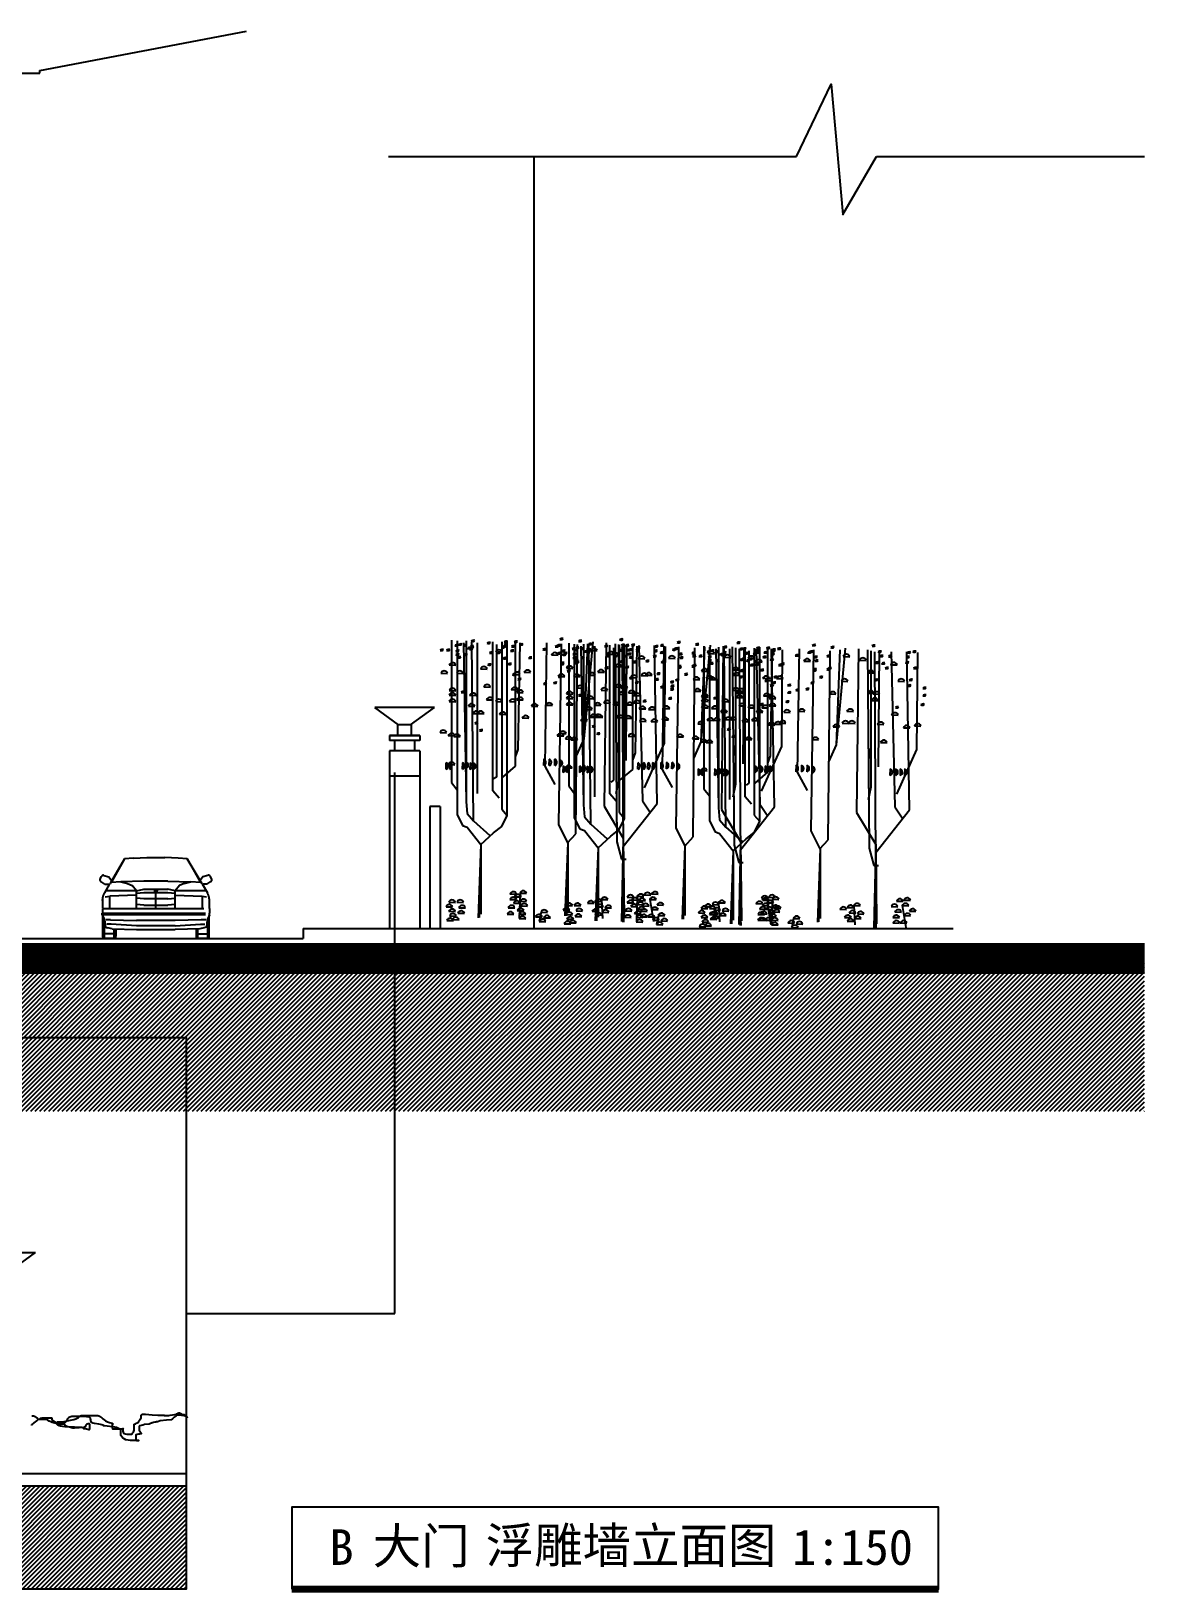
# Model space of a CAD drawing. Extents: x 61379 to 181989, y -86181 to 18192.
# Drawn here: x 159771 to 181989, y -86181 to -55428 of the extents above; entities that cross this region are included whole.
import ezdxf

# ---------------------------------------------------------------- set-up
doc = ezdxf.new("R2010")
doc.units = 0
doc.header["$LTSCALE"] = 1000
doc.header["$MEASUREMENT"] = 0
doc.linetypes.add('DOTE', pattern=[2.42, 2, -0.2, 0.02, -0.2])
doc.layers.get('0').update_dxf_attribs({"linetype": 'CONTINUOUS'})
for name, color, linetype in [('3', 84, 'CONTINUOUS'), ('6', 12, 'CONTINUOUS'), ('DIM', 3, 'CONTINUOUS'), ('DOTE', 1, 'DOTE'), ('LAYER2', 8, 'CONTINUOUS'), ('LAYER7', 84, 'CONTINUOUS'), ('PUB_DIM', 84, 'CONTINUOUS'), ('PUB_TEXT', 7, 'CONTINUOUS'), ('PUB_TITLE', 4, 'CONTINUOUS'), ('WALL', 255, 'CONTINUOUS')]:
    doc.layers.add(name, color=color, linetype=linetype)
doc.styles.add('HT', font='SIMHEI.TTF')

# ---------------------------------------------------------------- blocks, each defined once
blk = doc.blocks.new('A$C15B752B3')
at = {"layer": 'LAYER2'}
for p, q in [((298174, 86783), (351217, 96881)), ((292764, 86107), (298174, 86107)), ((298174, 86107), (298174, 86783))]:
    blk.add_line(p, q, dxfattribs=at)
blk = doc.blocks.new('A$C5A6D286D')
at = {"layer": 'PUB_DIM', "linetype": 'BYBLOCK', "xscale": 0.16, "yscale": 0.16, "zscale": 0.16}
blk.add_blockref('A$C15B752B3', (0, 0), dxfattribs=at)
blk = doc.blocks.new('M_G88')
at = {"color": 3, "linetype": 'CONTINUOUS'}
for p, q in [((-2333, 5472), (-2333, 2666)), ((-2225, 5454), (-2225, 2037)), ((-2099, 5418), (-2045, 2289)), ((-2045, 5454), (-2045, 2289)), ((-1901, 1911), (-1937, 5436)), ((-1829, 5418), (-1829, 2451)), ((-1523, 2505), (-1523, 5436)), ((-1464, 5233), (-1335, 5230)), ((-1451, 5382), (-1451, 2774)), ((-1344, 5436), (-1344, 2145)), ((-1236, 2019), (-1236, 5454)), ((-1074, 2990), (-1074, 5418)), ((-1020, 3314), (-984, 5418)), ((-462, 5418), (-498, 2990)), ((-175, 5400), (-229, 1839)), ((113, 1659), (149, 5382)), ((275, 3530), (455, 5436)), ((275, 3530), (347, 5400)), ((407, 5269), (536, 5266)), ((707, 5418), (671, 2199)), ((886, 5400), (922, 1497)), ((958, 2702), (958, 5382)), ((1053, 1156), (1030, 5364)), ((1102, 3098), (1120, 5364)), ((1354, 5364), (1426, 2307)), ((1714, 2253), (1660, 5364)), ((1858, 3440), (1876, 5346)), ((-2381, 4982), (-2252, 4978)), ((-367, 5179), (-237, 5176)), ((730, 5197), (860, 5194)), ((892, 4950), (1021, 4947)), ((1342, 5107), (1471, 5104)), ((-2543, 4820), (-2414, 4816)), ((-2237, 4820), (-2108, 4816)), ((-1762, 4905), (-1633, 4902)), ((-1115, 4797), (-985, 4794)), ((-906, 4838), (-777, 4834)), ((371, 4784), (500, 4780)), ((1486, 4784), (1615, 4780)), ((-2381, 4478), (-2252, 4474)), ((-2381, 4388), (-2252, 4385)), ((-1978, 4384), (-1849, 4380)), ((-1978, 4384), (-1849, 4380)), ((-1978, 4384), (-1849, 4380)), ((-1698, 4550), (-1568, 4546)), ((-1158, 4496), (-1029, 4492)), ((-1050, 4442), (-921, 4439)), ((137, 4532), (266, 4528)), ((892, 4550), (1022, 4546)), ((964, 4406), (1093, 4403)), ((1000, 4532), (1129, 4528)), ((-2381, 4262), (-2252, 4259)), ((-2003, 4172), (-1874, 4169)), ((-2003, 4172), (-1874, 4169)), ((-1913, 4028), (-1784, 4025)), ((-1824, 4028), (-1694, 4025)), ((-1644, 4298), (-1514, 4295)), ((-1464, 4262), (-1335, 4259)), ((-1392, 4010), (-1263, 4007)), ((-1194, 4262), (-1065, 4259)), ((-1050, 4298), (-921, 4295)), ((-762, 4172), (-633, 4169)), ((-475, 4190), (-345, 4187)), ((479, 4190), (608, 4187)), ((1360, 4118), (1489, 4115)), ((-942, 3938), (-813, 3935)), ((209, 3885), (338, 3882)), ((389, 3956), (518, 3953)), ((515, 3956), (644, 3953)), ((1080, 3934), (1209, 3931)), ((1594, 3867), (1723, 3863)), ((1810, 3902), (1939, 3899)), ((-2561, 3651), (-2432, 3647)), ((-2399, 3590), (-2270, 3587)), ((-2291, 3573), (-2162, 3570)), ((-205, 3633), (-76, 3629)), ((131, 3206), (275, 3530)), ((275, 3530), (275, 3530)), ((940, 3260), (940, 3458)), ((1144, 3579), (1273, 3575)), ((1462, 2559), (1858, 3440)), ((-1074, 3170), (-1020, 3314)), ((-520, 3128), (-524, 2999)), ((-412, 3128), (-416, 2999)), ((-304, 3128), (-308, 2999)), ((-197, 3110), (-200, 2981)), ((-2445, 3056), (-2448, 2927)), ((-2399, 3022), (-2270, 3018)), ((-2373, 3056), (-2376, 2927)), ((-2121, 3056), (-2125, 2927)), ((-2049, 3074), (-2053, 2945)), ((-1970, 3052), (-1973, 2923)), ((-1905, 3051), (-1909, 2921)), ((-1905, 3051), (-1909, 2921)), ((-1451, 2774), (-1505, 2738)), ((-1326, 2774), (-1074, 2990)), ((-498, 2990), (-300, 2630)), ((1332, 3056), (1329, 2927)), ((1440, 3056), (1437, 2927)), ((1530, 3056), (1527, 2927)), ((1620, 3056), (1616, 2927)), ((-2333, 2666), (-2225, 2523)), ((-1398, 2361), (-1523, 2505)), ((904, 2451), (958, 2702)), ((-2045, 2289), (-2027, 2055)), ((671, 2199), (1048, 1569)), ((1048, 1407), (1714, 2253)), ((1426, 2307), (1570, 2091)), ((-2225, 2037), (-2117, 1821)), ((-2027, 2055), (-1901, 1911)), ((-1901, 1911), (-1577, 1623)), ((-1344, 2145), (-1236, 2019)), ((-1344, 1803), (-1236, 2019)), ((-2117, 1821), (-2027, 1785)), ((-2027, 1785), (-1757, 1443)), ((-1757, 1443), (-1505, 1677)), ((-1505, 1677), (-1344, 1803)), ((-229, 1839), (-49, 1479)), ((-49, 1479), (113, 1659)), ((1048, 1569), (1012, -67)), ((1048, 1569), (1066, 5)), ((-1757, 1443), (-1811, 5)), ((-1757, 1443), (-1757, 77)), ((-47, 1479), (-101, 40)), ((-47, 1479), (-47, 112)), ((922, 1497), (1012, 1156)), ((1012, 1156), (1102, 1156)), ((-2389, 310), (-2259, 306)), ((-2227, 310), (-2097, 306)), ((-1184, 472), (-1054, 468)), ((-1184, 364), (-1054, 360)), ((-1094, 418), (-964, 414)), ((-984, 490), (-1002, -14)), ((-986, 490), (-856, 486)), ((-986, 328), (-856, 324)), ((489, 328), (618, 324)), ((615, 364), (744, 360)), ((617, 364), (635, -14)), ((1352, 346), (1482, 342)), ((1460, 454), (1590, 450)), ((1568, 364), (1697, 360)), ((1570, 364), (1642, -68)), ((1604, 472), (1733, 468)), ((-2443, 220), (-2313, 216)), ((-2389, 130), (-2259, 127)), ((-2371, 40), (-2241, 37)), ((-2209, 94), (-2079, 91)), ((-2191, 202), (-2061, 198)), ((-1238, 76), (-1108, 73)), ((-1220, 202), (-1090, 198)), ((-1112, 292), (-982, 288)), ((-1040, 148), (-910, 145)), ((-1004, 76), (-874, 73)), ((-968, 238), (-838, 234)), ((-680, 22), (-551, 19)), ((-570, 112), (-606, -68)), ((-572, 112), (-443, 109)), ((-518, 4), (-389, 1)), ((345, 292), (474, 288)), ((435, 130), (564, 127)), ((489, 58), (618, 55)), ((525, 220), (654, 216)), ((633, 112), (762, 109)), ((687, 202), (816, 198)), ((1388, 130), (1518, 127)), ((1388, 22), (1518, 19)), ((1424, 238), (1554, 234)), ((1532, 22), (1661, 19)), ((1604, 166), (1733, 163)), ((1712, 256), (1841, 252)), ((-2425, -50), (-2295, -53)), ((-2317, -32), (-2187, -35)), ((-1004, -14), (-874, -17)), ((-608, -68), (-479, -71))]:
    blk.add_line(p, q, dxfattribs=at)
for points in [[(-1757, 1443, 0, 52.5, 0), (-1793, 4, 0, 52.5, 0)], [(-47, 1479, 0, 52.5, 0), (-83, 39, 0, 52.5, 0)], [(1039, 1156, 0, 52.5, 0), (1049, -86, 52.5, 52.5, 0)]]:
    blk.add_lwpolyline(points, format="xyseb", dxfattribs=at)
for centre, radius, start, end in [((-2511, 5214), 74.5, 75.967, 129.0833), ((-2529, 5414), 147, 258.6754, 274.9566), ((-2515, 5287), 19.6, 265.6227, 350.2), ((-2516, 5267), 0.581, 265.0434, 94.9566), ((-2385, 5214), 74.5, 75.967, 129.0833), ((-2403, 5414), 147, 258.6754, 274.9566), ((-2389, 5287), 19.6, 265.6227, 350.2), ((-2390, 5267), 0.581, 265.0434, 94.9566), ((-2223, 5303), 74.5, 75.967, 129.0833), ((-2241, 5504), 147, 258.6754, 274.9566), ((-2205, 5196), 74.5, 75.967, 129.0833), ((-2223, 5396), 147, 258.6754, 274.9566), ((-2227, 5377), 19.6, 265.6227, 350.2), ((-2228, 5357), 0.581, 265.0434, 94.9566), ((-2209, 5269), 19.6, 265.6227, 350.2), ((-2210, 5249), 0.581, 265.0434, 94.9566), ((-2151, 5321), 74.5, 75.967, 129.0833), ((-2169, 5522), 147, 258.6754, 274.9566), ((-2155, 5395), 19.6, 265.6227, 350.2), ((-2156, 5375), 0.581, 265.0434, 94.9566), ((-2061, 5303), 74.5, 75.967, 129.0833), ((-2079, 5504), 147, 258.6754, 274.9566), ((-2065, 5377), 19.6, 265.6227, 350.2), ((-2067, 5357), 0.581, 265.0434, 94.9566), ((-1971, 5250), 74.5, 75.967, 129.0833), ((-1989, 5450), 147, 258.6754, 274.9566), ((-1935, 5232), 74.5, 75.967, 129.0833), ((-1953, 5432), 147, 258.6754, 274.9566), ((-1975, 5323), 19.6, 265.6227, 350.2), ((-1977, 5303), 0.581, 265.0434, 94.9566), ((-1917, 5285), 74.5, 75.967, 129.0833), ((-1935, 5486), 147, 258.6754, 274.9566), ((-1917, 5268), 74.5, 75.967, 129.0833), ((-1935, 5468), 147, 258.6754, 274.9566), ((-1899, 5393), 74.5, 75.967, 129.0833), ((-1917, 5594), 147, 258.6754, 274.9566), ((-1939, 5305), 19.6, 265.6227, 350.2), ((-1941, 5285), 0.581, 265.0434, 94.9566), ((-1921, 5359), 19.6, 265.6227, 350.2), ((-1923, 5339), 0.581, 265.0434, 94.9566), ((-1921, 5341), 19.6, 265.6227, 350.2), ((-1923, 5321), 0.581, 265.0434, 94.9566), ((-1903, 5467), 19.6, 265.6227, 350.2), ((-1905, 5447), 0.581, 265.0434, 94.9566), ((-1586, 5353), 74.5, 75.967, 129.0833), ((-1604, 5554), 147, 258.6754, 274.9566), ((-1590, 5427), 19.6, 265.6227, 350.2), ((-1591, 5407), 0.581, 265.0434, 94.9566), ((-1539, 5160), 74.5, 75.967, 129.0833), ((-1544, 5233), 19.6, 265.6227, 350.2), ((-1399, 5212), 66.5, 19.8274, 162.9265), ((-1395, 5160), 74.5, 75.967, 129.0833), ((-1400, 5233), 19.6, 265.6227, 350.2), ((-1324, 5468), 147, 258.6754, 274.9566), ((-1305, 5268), 74.5, 75.967, 129.0833), ((-1270, 5285), 74.5, 75.967, 129.0833), ((-1288, 5486), 147, 258.6754, 274.9566), ((-1310, 5341), 19.6, 265.6227, 350.2), ((-1311, 5321), 0.581, 265.0434, 94.9566), ((-1252, 5375), 74.5, 75.967, 129.0833), ((-1270, 5576), 147, 258.6754, 274.9566), ((-1252, 5321), 74.5, 75.967, 129.0833), ((-1270, 5522), 147, 258.6754, 274.9566), ((-1274, 5359), 19.6, 265.6227, 350.2), ((-1275, 5339), 0.581, 265.0434, 94.9566), ((-1256, 5449), 19.6, 265.6227, 350.2), ((-1257, 5429), 0.581, 265.0434, 94.9566), ((-1256, 5395), 19.6, 265.6227, 350.2), ((-1257, 5375), 0.581, 265.0434, 94.9566), ((-1126, 5198), 74.5, 75.967, 129.0833), ((-1144, 5399), 147, 258.6754, 274.9566), ((-1108, 5285), 74.5, 75.967, 129.0833), ((-1126, 5486), 147, 258.6754, 274.9566), ((-1130, 5272), 19.6, 265.6227, 350.2), ((-1131, 5252), 0.581, 265.0434, 94.9566), ((-1112, 5359), 19.6, 265.6227, 350.2), ((-1113, 5339), 0.581, 265.0434, 94.9566), ((-1054, 5375), 74.5, 75.967, 129.0833), ((-1072, 5576), 147, 258.6754, 274.9566), ((-1058, 5449), 19.6, 265.6227, 350.2), ((-1059, 5429), 0.581, 265.0434, 94.9566), ((-946, 5321), 74.5, 75.967, 129.0833), ((-964, 5522), 147, 258.6754, 274.9566), ((-950, 5395), 19.6, 265.6227, 350.2), ((-951, 5375), 0.581, 265.0434, 94.9566), ((-489, 5227), 74.5, 75.967, 129.0833), ((-489, 5227), 74.5, 75.967, 129.0833), ((-507, 5428), 147, 258.6754, 274.9566), ((-507, 5428), 147, 258.6754, 274.9566), ((-493, 5301), 19.6, 265.6227, 350.2), ((-493, 5301), 19.6, 265.6227, 350.2), ((-494, 5281), 0.581, 265.0434, 94.9566), ((-494, 5281), 0.581, 265.0434, 94.9566), ((-263, 5486), 147, 258.6754, 274.9566), ((-244, 5285), 74.5, 75.967, 129.0833), ((-227, 5504), 147, 258.6754, 274.9566), ((-208, 5303), 74.5, 75.967, 129.0833), ((-249, 5359), 19.6, 265.6227, 350.2), ((-250, 5339), 0.581, 265.0434, 94.9566), ((-213, 5377), 19.6, 265.6227, 350.2), ((-214, 5357), 0.581, 265.0434, 94.9566), ((-173, 5630), 147, 258.6754, 274.9566), ((-154, 5429), 74.5, 75.967, 129.0833), ((-137, 5396), 147, 258.6754, 274.9566), ((-118, 5196), 74.5, 75.967, 129.0833), ((-159, 5503), 19.6, 265.6227, 350.2), ((-160, 5483), 0.581, 265.0434, 94.9566), ((-123, 5269), 19.6, 265.6227, 350.2), ((-124, 5249), 0.581, 265.0434, 94.9566), ((133, 5216), 74.5, 75.967, 129.0833), ((115, 5416), 147, 258.6754, 274.9566), ((129, 5289), 19.6, 265.6227, 350.2), ((127, 5269), 0.581, 265.0434, 94.9566), ((211, 5389), 74.5, 75.967, 129.0833), ((193, 5589), 147, 258.6754, 274.9566), ((207, 5462), 19.6, 265.6227, 350.2), ((205, 5442), 0.581, 265.0434, 94.9566), ((472, 5248), 66.5, 19.8274, 162.9265), ((795, 5176), 66.5, 19.8274, 162.9265), ((1022, 5419), 74.5, 75.967, 129.0833), ((1004, 5620), 147, 258.6754, 274.9566), ((1018, 5493), 19.6, 265.6227, 350.2), ((1017, 5473), 0.581, 265.0434, 94.9566), ((1122, 5504), 147, 258.6754, 274.9566), ((1141, 5303), 74.5, 75.967, 129.0833), ((1158, 5414), 147, 258.6754, 274.9566), ((1176, 5214), 74.5, 75.967, 129.0833), ((1136, 5377), 19.6, 265.6227, 350.2), ((1135, 5357), 0.581, 265.0434, 94.9566), ((1172, 5287), 19.6, 265.6227, 350.2), ((1171, 5267), 0.581, 265.0434, 94.9566), ((1346, 5209), 74.5, 75.967, 129.0833), ((1327, 5410), 147, 258.6754, 274.9566), ((1348, 5215), 74.5, 75.967, 129.0833), ((1348, 5209), 74.5, 75.967, 129.0833), ((1329, 5415), 147, 258.6754, 274.9566), ((1329, 5410), 147, 258.6754, 274.9566), ((1342, 5283), 19.6, 265.6227, 350.2), ((1340, 5263), 0.581, 265.0434, 94.9566), ((1344, 5288), 19.6, 265.6227, 350.2), ((1344, 5283), 19.6, 265.6227, 350.2), ((1342, 5268), 0.581, 265.0434, 94.9566), ((1342, 5263), 0.581, 265.0434, 94.9566), ((1698, 5196), 74.5, 75.967, 129.0833), ((1680, 5396), 147, 258.6754, 274.9566), ((1716, 5285), 74.5, 75.967, 129.0833), ((1698, 5486), 147, 258.6754, 274.9566), ((1694, 5269), 19.6, 265.6227, 350.2), ((1692, 5249), 0.581, 265.0434, 94.9566), ((1712, 5359), 19.6, 265.6227, 350.2), ((1710, 5339), 0.581, 265.0434, 94.9566), ((1824, 5303), 74.5, 75.967, 129.0833), ((1806, 5504), 147, 258.6754, 274.9566), ((1820, 5377), 19.6, 265.6227, 350.2), ((1818, 5357), 0.581, 265.0434, 94.9566), ((-2316, 4960), 66.5, 19.8274, 162.9265), ((-2205, 5124), 74.5, 75.967, 129.0833), ((-2223, 5324), 147, 258.6754, 274.9566), ((-2169, 5070), 74.5, 75.967, 129.0833), ((-2187, 5270), 147, 258.6754, 274.9566), ((-2209, 5197), 19.6, 265.6227, 350.2), ((-2210, 5177), 0.581, 265.0434, 94.9566), ((-2173, 5143), 19.6, 265.6227, 350.2), ((-2174, 5123), 0.581, 265.0434, 94.9566), ((-2043, 5124), 74.5, 75.967, 129.0833), ((-2061, 5324), 147, 258.6754, 274.9566), ((-2047, 5197), 19.6, 265.6227, 350.2), ((-2049, 5177), 0.581, 265.0434, 94.9566), ((-1697, 4884), 66.5, 19.8274, 162.9265), ((-1594, 5126), 147, 258.6754, 274.9566), ((-1575, 4926), 74.5, 75.967, 129.0833), ((-1558, 5360), 147, 258.6754, 274.9566), ((-1579, 4999), 19.6, 265.6227, 350.2), ((-1581, 4979), 0.581, 265.0434, 94.9566), ((-1545, 5213), 0.581, 265.0434, 94.9566), ((-1414, 5360), 147, 258.6754, 274.9566), ((-1401, 5213), 0.581, 265.0434, 94.9566), ((-1270, 5052), 74.5, 75.967, 129.0833), ((-1288, 5252), 147, 258.6754, 274.9566), ((-1274, 5125), 19.6, 265.6227, 350.2), ((-1275, 5105), 0.581, 265.0434, 94.9566), ((-1172, 4939), 74.5, 75.967, 129.0833), ((-1191, 5140), 147, 258.6754, 274.9566), ((-1176, 5013), 19.6, 265.6227, 350.2), ((-1178, 4993), 0.581, 265.0434, 94.9566), ((-769, 5061), 74.5, 75.967, 129.0833), ((-787, 5262), 147, 258.6754, 274.9566), ((-773, 5135), 19.6, 265.6227, 350.2), ((-775, 5114), 0.581, 265.0434, 94.9566), ((-302, 5158), 66.5, 19.8274, 162.9265), ((-137, 4955), 74.5, 75.967, 129.0833), ((-137, 4936), 74.5, 75.967, 129.0833), ((-155, 5156), 147, 258.6754, 274.9566), ((-155, 5137), 147, 258.6754, 274.9566), ((-119, 5324), 147, 258.6754, 274.9566), ((-100, 5124), 74.5, 75.967, 129.0833), ((-141, 5029), 19.6, 265.6227, 350.2), ((-142, 5009), 0.581, 265.0434, 94.9566), ((-141, 5010), 19.6, 265.6227, 350.2), ((-142, 4990), 0.581, 265.0434, 94.9566), ((-105, 5197), 19.6, 265.6227, 350.2), ((-106, 5177), 0.581, 265.0434, 94.9566), ((133, 4955), 74.5, 75.967, 129.0833), ((115, 5156), 147, 258.6754, 274.9566), ((140, 5176), 147, 258.6754, 274.9566), ((159, 4975), 74.5, 75.967, 129.0833), ((129, 5029), 19.6, 265.6227, 350.2), ((127, 5009), 0.581, 265.0434, 94.9566), ((155, 5049), 19.6, 265.6227, 350.2), ((153, 5029), 0.581, 265.0434, 94.9566), ((957, 4929), 66.5, 19.8274, 162.9265), ((1068, 5288), 147, 258.6754, 274.9566), ((1087, 5088), 74.5, 75.967, 129.0833), ((1082, 5161), 19.6, 265.6227, 350.2), ((1081, 5141), 0.581, 265.0434, 94.9566), ((1212, 5070), 74.5, 75.967, 129.0833), ((1194, 5270), 147, 258.6754, 274.9566), ((1208, 5143), 19.6, 265.6227, 350.2), ((1207, 5123), 0.581, 265.0434, 94.9566), ((1284, 4980), 74.5, 75.967, 129.0833), ((1266, 5180), 147, 258.6754, 274.9566), ((1280, 5053), 19.6, 265.6227, 350.2), ((1279, 5033), 0.581, 265.0434, 94.9566), ((1407, 5086), 66.5, 19.8274, 162.9265), ((1680, 5088), 74.5, 75.967, 129.0833), ((1662, 5288), 147, 258.6754, 274.9566), ((1676, 5161), 19.6, 265.6227, 350.2), ((1674, 5141), 0.581, 265.0434, 94.9566), ((1842, 4980), 74.5, 75.967, 129.0833), ((1824, 5180), 147, 258.6754, 274.9566), ((1838, 5053), 19.6, 265.6227, 350.2), ((1836, 5033), 0.581, 265.0434, 94.9566), ((-2478, 4798), 66.5, 19.8274, 162.9265), ((-2172, 4798), 66.5, 19.8274, 162.9265), ((-1090, 4728), 74.5, 75.967, 129.0833), ((-1108, 4929), 147, 258.6754, 274.9566), ((-1050, 4776), 66.5, 19.8274, 162.9265), ((-1094, 4801), 19.6, 265.6227, 350.2), ((-1095, 4781), 0.581, 265.0434, 94.9566), ((-982, 4638), 74.5, 75.967, 129.0833), ((-1000, 4839), 147, 258.6754, 274.9566), ((-986, 4712), 19.6, 265.6227, 350.2), ((-987, 4691), 0.581, 265.0434, 94.9566), ((-841, 4816), 66.5, 19.8274, 162.9265), ((-478, 4548), 74.5, 75.967, 129.0833), ((-482, 4622), 19.6, 265.6227, 350.2), ((-299, 4767), 147, 258.6754, 274.9566), ((-280, 4566), 74.5, 75.967, 129.0833), ((-285, 4640), 19.6, 265.6227, 350.2), ((-286, 4619), 0.581, 265.0434, 94.9566), ((-183, 4688), 74.5, 75.967, 129.0833), ((-201, 4888), 147, 258.6754, 274.9566), ((-187, 4761), 19.6, 265.6227, 350.2), ((-189, 4741), 0.581, 265.0434, 94.9566), ((-11, 4800), 74.5, 75.967, 129.0833), ((-29, 5000), 147, 258.6754, 274.9566), ((-15, 4873), 19.6, 265.6227, 350.2), ((-16, 4853), 0.581, 265.0434, 94.9566), ((436, 4762), 66.5, 19.8274, 162.9265), ((1050, 4947), 147, 258.6754, 274.9566), ((1069, 4746), 74.5, 75.967, 129.0833), ((1064, 4819), 19.6, 265.6227, 350.2), ((1063, 4799), 0.581, 265.0434, 94.9566), ((1551, 4762), 66.5, 19.8274, 162.9265), ((1705, 4834), 147, 258.6754, 274.9566), ((1724, 4634), 74.5, 75.967, 129.0833), ((1752, 4746), 74.5, 75.967, 129.0833), ((1734, 4947), 147, 258.6754, 274.9566), ((1719, 4707), 19.6, 265.6227, 350.2), ((1718, 4687), 0.581, 265.0434, 94.9566), ((1748, 4819), 19.6, 265.6227, 350.2), ((1746, 4799), 0.581, 265.0434, 94.9566), ((2003, 4785), 147, 258.6754, 274.9566), ((2022, 4584), 74.5, 75.967, 129.0833), ((2018, 4658), 19.6, 265.6227, 350.2), ((2016, 4637), 0.581, 265.0434, 94.9566), ((-2316, 4457), 66.5, 19.8274, 162.9265), ((-2316, 4367), 66.5, 19.8274, 162.9265), ((-2316, 4241), 66.5, 19.8274, 162.9265), ((-2097, 4386), 74.5, 75.967, 129.0833), ((-2115, 4587), 147, 258.6754, 274.9566), ((-2101, 4460), 19.6, 265.6227, 350.2), ((-2103, 4440), 0.581, 265.0434, 94.9566), ((-1913, 4362), 66.5, 19.8274, 162.9265), ((-1913, 4362), 66.5, 19.8274, 162.9265), ((-1913, 4362), 66.5, 19.8274, 162.9265), ((-1633, 4528), 66.5, 19.8274, 162.9265), ((-1579, 4277), 66.5, 19.8274, 162.9265), ((-1399, 4241), 66.5, 19.8274, 162.9265), ((-1129, 4241), 66.5, 19.8274, 162.9265), ((-1093, 4474), 66.5, 19.8274, 162.9265), ((-985, 4421), 66.5, 19.8274, 162.9265), ((-985, 4277), 66.5, 19.8274, 162.9265), ((-497, 4749), 147, 258.6754, 274.9566), ((-484, 4602), 0.581, 265.0434, 94.9566), ((202, 4510), 66.5, 19.8274, 162.9265), ((957, 4528), 66.5, 19.8274, 162.9265), ((1029, 4385), 66.5, 19.8274, 162.9265), ((1065, 4510), 66.5, 19.8274, 162.9265), ((1986, 4260), 74.5, 75.967, 129.0833), ((1967, 4461), 147, 258.6754, 274.9566), ((2003, 4641), 147, 258.6754, 274.9566), ((2022, 4440), 74.5, 75.967, 129.0833), ((1982, 4334), 19.6, 265.6227, 350.2), ((1980, 4314), 0.581, 265.0434, 94.9566), ((2018, 4514), 19.6, 265.6227, 350.2), ((2016, 4494), 0.581, 265.0434, 94.9566), ((-1938, 4151), 66.5, 19.8274, 162.9265), ((-1938, 4151), 66.5, 19.8274, 162.9265), ((-1848, 4007), 66.5, 19.8274, 162.9265), ((-1759, 4007), 66.5, 19.8274, 162.9265), ((-1327, 3989), 66.5, 19.8274, 162.9265), ((-697, 4151), 66.5, 19.8274, 162.9265), ((-410, 4169), 66.5, 19.8274, 162.9265), ((454, 3935), 66.5, 19.8274, 162.9265), ((544, 4169), 66.5, 19.8274, 162.9265), ((580, 3935), 66.5, 19.8274, 162.9265), ((1425, 4097), 66.5, 19.8274, 162.9265), ((1482, 4207), 74.5, 75.967, 129.0833), ((1482, 4207), 74.5, 75.967, 129.0833), ((1482, 4207), 74.5, 75.967, 129.0833), ((1482, 4207), 74.5, 75.967, 129.0833), ((1464, 4408), 147, 258.6754, 274.9566), ((1464, 4408), 147, 258.6754, 274.9566), ((1464, 4408), 147, 258.6754, 274.9566), ((1464, 4408), 147, 258.6754, 274.9566), ((1478, 4281), 19.6, 265.6227, 350.2), ((1478, 4281), 19.6, 265.6227, 350.2), ((1478, 4281), 19.6, 265.6227, 350.2), ((1478, 4281), 19.6, 265.6227, 350.2), ((1476, 4260), 0.581, 265.0434, 94.9566), ((1476, 4260), 0.581, 265.0434, 94.9566), ((1476, 4260), 0.581, 265.0434, 94.9566), ((1476, 4260), 0.581, 265.0434, 94.9566), ((-2496, 3629), 66.5, 19.8274, 162.9265), ((-1827, 3775), 74.5, 75.967, 129.0833), ((-1846, 3975), 147, 258.6754, 274.9566), ((-1831, 3848), 19.6, 265.6227, 350.2), ((-1833, 3828), 0.581, 265.0434, 94.9566), ((-1737, 3631), 74.5, 75.967, 129.0833), ((-1741, 3704), 19.6, 265.6227, 350.2), ((-877, 3917), 66.5, 19.8274, 162.9265), ((274, 3864), 66.5, 19.8274, 162.9265), ((1145, 3913), 66.5, 19.8274, 162.9265), ((1659, 3845), 66.5, 19.8274, 162.9265), ((1875, 3881), 66.5, 19.8274, 162.9265), ((-2334, 3569), 66.5, 19.8274, 162.9265), ((-2226, 3552), 66.5, 19.8274, 162.9265), ((-1756, 3831), 147, 258.6754, 274.9566), ((-1743, 3684), 0.581, 265.0434, 94.9566), ((-140, 3611), 66.5, 19.8274, 162.9265), ((1209, 3557), 66.5, 19.8274, 162.9265), ((-542, 3063), 66.5, 289.8274, 72.9265), ((-434, 3063), 66.5, 289.8274, 72.9265), ((-326, 3063), 66.5, 289.8274, 72.9265), ((-218, 3045), 66.5, 289.8274, 72.9265), ((-2466, 2991), 66.5, 289.8274, 72.9265), ((-2334, 3000), 66.5, 19.8274, 162.9265), ((-2394, 2991), 66.5, 289.8274, 72.9265), ((-2143, 2991), 66.5, 289.8274, 72.9265), ((-2071, 3009), 66.5, 289.8274, 72.9265), ((-1991, 2987), 66.5, 289.8274, 72.9265), ((-1927, 2986), 66.5, 289.8274, 72.9265), ((-1927, 2986), 66.5, 289.8274, 72.9265), ((1311, 2991), 66.5, 289.8274, 72.9265), ((1419, 2991), 66.5, 289.8274, 72.9265), ((1509, 2991), 66.5, 289.8274, 72.9265), ((1598, 2991), 66.5, 289.8274, 72.9265), ((-2324, 288), 66.5, 19.8274, 162.9265), ((-2162, 288), 66.5, 19.8274, 162.9265), ((-1119, 450), 66.5, 19.8274, 162.9265), ((-1119, 342), 66.5, 19.8274, 162.9265), ((-1047, 270), 66.5, 19.8274, 162.9265), ((-1029, 396), 66.5, 19.8274, 162.9265), ((-921, 468), 66.5, 19.8274, 162.9265), ((-921, 306), 66.5, 19.8274, 162.9265), ((410, 270), 66.5, 19.8274, 162.9265), ((554, 306), 66.5, 19.8274, 162.9265), ((680, 342), 66.5, 19.8274, 162.9265), ((1417, 324), 66.5, 19.8274, 162.9265), ((1525, 432), 66.5, 19.8274, 162.9265), ((1633, 342), 66.5, 19.8274, 162.9265), ((1669, 450), 66.5, 19.8274, 162.9265), ((-2378, 198), 66.5, 19.8274, 162.9265), ((-2324, 109), 66.5, 19.8274, 162.9265), ((-2306, 19), 66.5, 19.8274, 162.9265), ((-2252, -53), 66.5, 19.8274, 162.9265), ((-2144, 73), 66.5, 19.8274, 162.9265), ((-2126, 181), 66.5, 19.8274, 162.9265), ((-1172, 55), 66.5, 19.8274, 162.9265), ((-1155, 181), 66.5, 19.8274, 162.9265), ((-975, 127), 66.5, 19.8274, 162.9265), ((-939, 55), 66.5, 19.8274, 162.9265), ((-939, -35), 66.5, 19.8274, 162.9265), ((-903, 216), 66.5, 19.8274, 162.9265), ((-615, 1), 66.5, 19.8274, 162.9265), ((-507, 91), 66.5, 19.8274, 162.9265), ((-453, -17), 66.5, 19.8274, 162.9265), ((500, 109), 66.5, 19.8274, 162.9265), ((554, 37), 66.5, 19.8274, 162.9265), ((590, 198), 66.5, 19.8274, 162.9265), ((698, 91), 66.5, 19.8274, 162.9265), ((752, 181), 66.5, 19.8274, 162.9265), ((1453, 109), 66.5, 19.8274, 162.9265), ((1453, 1), 66.5, 19.8274, 162.9265), ((1489, 216), 66.5, 19.8274, 162.9265), ((1597, 1), 66.5, 19.8274, 162.9265), ((1669, 145), 66.5, 19.8274, 162.9265), ((1777, 234), 66.5, 19.8274, 162.9265), ((-2360, -71), 66.5, 19.8274, 162.9265), ((-543, -89), 66.5, 19.8274, 162.9265)]:
    blk.add_arc(centre, radius, start, end, dxfattribs=at)
at = {"width": 0.8, "flags": 9}
for tag in ['XSIZE', 'YSIZE']:
    blk.add_attdef(tag, (0, 0), '', height=0.5, dxfattribs=at)
blk = doc.blocks.new('M_G18')
for p, q in [((-617, 1571), (-897, 1099)), ((-617, 1571), (-881, 1102)), ((-442, 1586), (-617, 1571)), ((-442, 1586), (-178, 1600)), ((-178, 1600), (173, 1600)), ((437, 1586), (173, 1600)), ((613, 1571), (437, 1586)), ((613, 1571), (876, 1102)), ((909, 1077), (613, 1571)), ((-1027, 1245), (-929, 1215)), ((1023, 1245), (924, 1215)), ((-1100, 1174), (-1075, 1225)), ((-1007, 1069), (-1087, 1124)), ((-914, 1077), (-1016, 903)), ((-1007, 1069), (-921, 1071)), ((-383, 941), (-998, 941)), ((-958, 1070), (-961, 1065)), ((-929, 1215), (-876, 1144)), ((-878, 1150), (-905, 1078)), ((-691, 1117), (-881, 1102)), ((-237, 1132), (-691, 1117)), ((-691, 1117), (-559, 1088)), ((-559, 1088), (-471, 1044)), ((-383, 941), (-471, 1044)), ((-383, 941), (-237, 971)), ((-383, 590), (-383, 941)), ((232, 1132), (-237, 1132)), ((-237, 971), (232, 971)), ((-25, 951), (-26, 946)), ((-26, 946), (-24, 946)), ((-26, 942), (-26, 946)), ((-24, 942), (-26, 942)), ((-26, 938), (-26, 942)), ((-24, 938), (-26, 938)), ((-25, 934), (-26, 938)), ((-23, 955), (-25, 951)), ((-25, 951), (-23, 950)), ((-23, 935), (-25, 934)), ((-23, 930), (-25, 934)), ((-24, 947), (-22, 951)), ((-23, 950), (-24, 946)), ((-24, 942), (-24, 947)), ((-24, 946), (-24, 942)), ((-24, 942), (-24, 938)), ((-24, 938), (-24, 942)), ((-24, 938), (-23, 935)), ((-22, 934), (-24, 938)), ((-20, 958), (-23, 955)), ((-23, 955), (-21, 953)), ((-21, 953), (-23, 950)), ((-23, 935), (-21, 931)), ((-21, 931), (-23, 930)), ((-20, 927), (-23, 930)), ((-22, 951), (-20, 955)), ((-22, 934), (-20, 930)), ((-18, 956), (-21, 953)), ((-21, 932), (-8, 945)), ((-3, 942), (-21, 932)), ((-3, 937), (-21, 932)), ((-21, 931), (-18, 928)), ((-16, 961), (-20, 958)), ((-18, 956), (-20, 958)), ((-20, 955), (-16, 958)), ((-16, 927), (-20, 930)), ((-20, 927), (-18, 928)), ((-16, 924), (-20, 927)), ((-15, 959), (-18, 956)), ((-18, 928), (-15, 926)), ((-12, 963), (-16, 961)), ((-15, 959), (-16, 961)), ((-16, 958), (-12, 960)), ((-12, 924), (-16, 927)), ((-16, 924), (-15, 926)), ((-12, 922), (-16, 924)), ((-11, 961), (-15, 959)), ((-15, 926), (-11, 924)), ((-8, 964), (-12, 963)), ((-11, 961), (-12, 963)), ((-12, 960), (-8, 962)), ((-11, 924), (-12, 922)), ((-8, 923), (-12, 924)), ((-7, 962), (-11, 961)), ((-11, 924), (-7, 923)), ((-3, 965), (-8, 964)), ((-8, 964), (-7, 962)), ((-8, 962), (-3, 962)), ((-8, 945), (-3, 962)), ((-3, 942), (-8, 945)), ((-3, 922), (-8, 923)), ((-3, 962), (-7, 962)), ((-3, 937), (-3, 965)), ((2, 964), (-3, 965)), ((1, 962), (-3, 962)), ((-3, 962), (2, 962)), ((-3, 962), (2, 945)), ((-3, 942), (2, 945)), ((15, 932), (-3, 937)), ((2, 923), (-3, 922)), ((-2, 942), (15, 932)), ((2, 964), (1, 962)), ((5, 961), (1, 962)), ((1, 923), (5, 924)), ((6, 963), (2, 964)), ((2, 962), (6, 960)), ((2, 945), (15, 932)), ((6, 924), (2, 923)), ((6, 963), (5, 961)), ((9, 959), (5, 961)), ((5, 924), (9, 926)), ((5, 924), (6, 922)), ((10, 961), (6, 963)), ((6, 960), (10, 958)), ((10, 927), (6, 924)), ((10, 924), (6, 922)), ((10, 961), (9, 959)), ((12, 956), (9, 959)), ((9, 926), (12, 928)), ((9, 926), (10, 924)), ((14, 958), (10, 961)), ((14, 955), (10, 958)), ((14, 930), (10, 927)), ((14, 927), (10, 924)), ((12, 956), (14, 958)), ((15, 953), (12, 956)), ((12, 928), (15, 931)), ((14, 927), (12, 928)), ((16, 955), (14, 958)), ((16, 951), (14, 955)), ((16, 934), (14, 930)), ((16, 930), (14, 927)), ((15, 953), (16, 955)), ((16, 950), (15, 953)), ((15, 931), (16, 935)), ((16, 930), (15, 931)), ((19, 951), (16, 955)), ((16, 950), (19, 951)), ((16, 951), (18, 947)), ((18, 946), (16, 950)), ((16, 935), (18, 938)), ((18, 938), (16, 934)), ((16, 935), (19, 934)), ((19, 934), (16, 930)), ((18, 947), (18, 942)), ((18, 946), (20, 946)), ((18, 942), (18, 946)), ((18, 938), (18, 942)), ((20, 942), (18, 942)), ((18, 942), (18, 938)), ((18, 938), (20, 938)), ((20, 946), (19, 951)), ((20, 938), (19, 934)), ((20, 946), (20, 942)), ((20, 942), (20, 938)), ((232, 1132), (686, 1117)), ((378, 941), (232, 971)), ((466, 1044), (378, 941)), ((993, 941), (378, 941)), ((378, 590), (378, 941)), ((554, 1088), (466, 1044)), ((554, 1088), (686, 1117)), ((876, 1102), (686, 1117)), ((924, 1215), (872, 1144)), ((909, 1077), (1011, 903)), ((1002, 1069), (917, 1071)), ((956, 1065), (953, 1070)), ((1002, 1069), (1082, 1124)), ((1096, 1174), (1071, 1225)), ((-1056, 766), (-1056, 590)), ((-998, 824), (-910, 839)), ((-383, 854), (-910, 839)), ((-910, 590), (-910, 839)), ((-383, 897), (-237, 905)), ((-237, 780), (-383, 795)), ((-237, 656), (-383, 671)), ((-237, 905), (232, 905)), ((232, 780), (-237, 780)), ((-237, 656), (232, 656)), ((-8, 921), (-12, 922)), ((-7, 923), (-8, 921)), ((-3, 920), (-8, 921)), ((-7, 923), (-3, 922)), ((-3, 922), (1, 923)), ((-3, 920), (-3, 922)), ((2, 921), (-3, 920)), ((-2, 590), (-2, 905)), ((1, 923), (2, 921)), ((6, 922), (2, 921)), ((232, 905), (378, 897)), ((232, 780), (378, 795)), ((378, 671), (232, 656)), ((378, 854), (906, 839)), ((906, 839), (993, 824)), ((906, 839), (906, 590)), ((1052, 590), (1052, 751)), ((-1057, 469), (-1057, 499)), ((-1057, 469), (-1013, 367)), ((-1056, 590), (1052, 590)), ((-1052, 578), (-1052, 40)), ((-1027, 502), (1023, 502)), ((-1027, 473), (1023, 473)), ((-1019, 380), (-1019, 0)), ((-1013, 367), (-996, 222)), ((-895, 370), (-983, 370)), ((-895, 370), (-383, 356)), ((378, 356), (-383, 356)), ((891, 370), (378, 356)), ((979, 370), (891, 370)), ((1009, 367), (992, 222)), ((1053, 469), (1009, 367)), ((1014, 380), (1014, 0)), ((1048, 40), (1048, 458)), ((1055, 592), (1053, 499)), ((1053, 469), (1053, 499)), ((-826, 95), (-1019, 95)), ((-797, 0), (-1012, 0)), ((-998, 224), (-954, 209)), ((-881, 283), (-969, 283)), ((-866, 195), (-954, 209)), ((-383, 253), (-881, 283)), ((-866, 195), (-383, 180)), ((-826, 0), (-826, 193)), ((-797, 43), (-797, 0)), ((-793, 192), (-793, 49)), ((378, 253), (-383, 253)), ((-383, 180), (378, 180)), ((378, 253), (876, 283)), ((862, 195), (378, 180)), ((788, 192), (788, 49)), ((792, 43), (792, 0)), ((1008, 0), (792, 0)), ((822, 0), (822, 193)), ((822, 95), (1014, 95)), ((949, 209), (862, 195)), ((876, 283), (964, 283)), ((993, 224), (949, 209))]:
    blk.add_line(p, q)
for centre, radius, start, end in [((-1039, 1207), 40, 72.7095, 153.6954), ((1035, 1207), 40, 26.3046, 107.2905), ((-1064, 1157), 40, 153.6954, 235.4801), ((1060, 1157), 40, 304.5199, 26.3046), ((-757, 751), 300, 149.6204, 180), ((752, 751), 300, 0, 30.3796), ((-1012, 40), 40, 180, 270), ((1008, 40), 40, 270, 0)]:
    blk.add_arc(centre, radius, start, end)
at = {"width": 0.8, "flags": 9}
for tag in ['XSIZE', 'YSIZE']:
    blk.add_attdef(tag, (0, 0), '', height=0.5, dxfattribs=at)

msp = doc.modelspace()

# ---------------------------------------------------------------- hatches: boundary and pattern name
at = {"layer": '6', "linetype": 'BYBLOCK'}
h = msp.add_hatch(dxfattribs=at)
h.set_pattern_fill('ANSI31', color=8, scale=500, style=0)
h.set_pattern_definition([(45, (159759.375, 198.294), (-44.194174, 44.194174), [])])
h.paths.add_polyline_path([(181688.8, -73698.1), (123188.8, -73698.1), (123188.8, -76698.1), (181688.8, -76698.1)])
h = msp.add_hatch(dxfattribs=at)
h.set_pattern_fill('ANSI31', color=8, scale=500, style=0)
h.set_pattern_definition([(45, (62667.61, -3429.446), (-44.194174, 44.194174), [])])
h.paths.add_polyline_path([(162822.9, -86112), (162822.9, -84076.5), (145759, -84076.5), (145759, -86112)])

# ---------------------------------------------------------------- linework, layer by layer
at = {"layer": '3', "linetype": 'BYBLOCK'}
for p, q in [((166804.2, -57892.5), (174835.9, -57892.5)), ((176411.7, -57892.5), (181688.8, -57892.5)), ((123188.8, -73398.1), (181688.8, -73398.1))]:
    msp.add_line(p, q, dxfattribs=at)
at = {"layer": '3'}
msp.add_line((169673.4, -73098.1), (169673.4, -57892.5), dxfattribs=at)
at = {"layer": '3', "linetype": 'BYBLOCK'}
msp.add_lwpolyline([(174835.9, -57892.5), (175521.2, -56472.3), (175751.8, -59040.3), (176411.7, -57892.5)], dxfattribs=at)
at = {"layer": '3', "linetype": 'BYBLOCK', "const_width": 600}
msp.add_lwpolyline([(123188.8, -73698.1), (181688.8, -73698.1)], dxfattribs=at)
at = {"layer": 'LAYER7', "linetype": 'BYBLOCK'}
for p, q in [((167708.4, -68746.4), (166534.1, -68746.4)), ((167004.4, -69087), (166534.1, -68746.4)), ((167238.1, -69087), (167708.4, -68746.4)), ((167254.1, -69087), (166988.4, -69087)), ((166988.4, -69298.1), (166988.4, -69087)), ((167254.1, -69298.1), (167254.1, -69087)), ((166823.8, -69298.1), (166823.8, -69398.1)), ((166823.8, -69298.1), (167418.7, -69298.1)), ((167423.8, -69298.1), (166823.8, -69298.1)), ((166823.8, -69298.1), (166823.8, -69398.1)), ((166823.8, -69298.1), (166823.8, -69398.1)), ((167423.8, -69398.1), (166823.8, -69398.1)), ((166923.8, -69398.1), (166923.8, -69598.1)), ((167318.7, -69398.1), (167318.7, -69598.1)), ((167423.8, -69298.1), (167423.8, -69398.1)), ((167423.8, -69598.1), (166823.8, -69598.1)), ((166823.8, -69598.1), (166823.8, -73098.1)), ((167423.8, -69598.1), (167423.8, -73098.1)), ((167418.7, -70098.1), (166823.8, -70098.1)), ((166929.2, -80679.8), (166929.2, -70028.4)), ((167618.7, -70698.1), (167618.7, -73098.1)), ((167818.7, -70698.1), (167618.7, -70698.1)), ((167818.7, -70698.1), (167818.7, -73098.1)), ((158681.7, -79477.5), (159856.1, -79477.5)), ((159385.7, -79818.2), (159856.1, -79477.5)), ((162822.9, -80679.8), (166929.2, -80679.8))]:
    msp.add_line(p, q, dxfattribs=at)
msp.add_lwpolyline([(145759, -75247.6), (162822.9, -75247.6), (162822.9, -86112), (145759, -86112)], close=True, dxfattribs=at)
for points in [[(159772.9, -82889.5), (159785.7, -82876.7), (159830.5, -82831.9), (159856.1, -82812.7), (159881.7, -82793.5), (159901, -82774.3), (159920.2, -82761.5), (159939.4, -82755.1), (159952.2, -82742.3), (159965, -82742.3), (159984.2, -82735.9), (160169.9, -82735.9), (160176.3, -82748.7), (160176.3, -82761.5), (160182.7, -82780.7), (160208.3, -82793.5), (160221.1, -82799.9), (160233.9, -82812.7), (160253.1, -82825.5), (160266, -82838.3), (160285.2, -82851.1), (160310.8, -82863.9), (160310.8, -82883.1), (160317.2, -82889.5), (160342.8, -82895.9), (160432.4, -82908.7), (160522.1, -82915.1), (160624.6, -82915.1), (160714.2, -82921.5), (160765.4, -82921.5), (160784.6, -82927.9), (160797.5, -82934.3), (160797.5, -82947.1), (160835.9, -82947.1), (160861.5, -82953.5), (160887.1, -82959.9), (160906.3, -82966.3), (160919.1, -82966.3), (160925.5, -82953.5), (160925.5, -82870.3), (160919.1, -82857.5), (160919.1, -82851.1), (160893.5, -82851.1), (160874.3, -82857.5), (160861.5, -82870.3), (160848.7, -82883.1), (160842.3, -82895.9), (160842.3, -82902.3), (160829.5, -82915.1), (160803.9, -82927.9), (160624.6, -82940.7), (160592.5, -82940.7), (160560.5, -82934.3), (160522.1, -82921.5), (160496.5, -82915.1), (160470.9, -82908.7), (160445.3, -82895.9), (160438.9, -82883.1), (160432.4, -82870.3), (160426, -82863.9), (160374.8, -82863.9), (160342.8, -82876.7), (160317.2, -82883.1), (160304.4, -82889.5), (160291.6, -82883.1), (160278.8, -82870.3), (160278.8, -82831.9), (160285.2, -82819.1), (160285.2, -82812.7), (160387.6, -82812.7), (160419.6, -82806.3), (160509.3, -82787.1), (160611.7, -82767.9), (160650.2, -82755.1), (160688.6, -82735.9), (160701.4, -82729.5), (160714.2, -82716.7), (160727, -82703.9), (160752.6, -82691.1), (161079.2, -82691.1), (161104.8, -82697.5), (161117.6, -82703.9), (161124, -82710.3), (161143.2, -82723.1), (161162.5, -82735.9), (161181.7, -82755.1), (161232.9, -82793.5), (161271.3, -82812.7), (161309.7, -82825.5), (161335.4, -82831.9), (161361, -82838.3), (161373.8, -82844.7), (161380.2, -82851.1), (161380.2, -82857.5), (161367.4, -82870.3), (161361, -82889.5), (161361, -82927.9), (161373.8, -82953.5), (161553.1, -82953.5), (161572.3, -82947.1), (161578.7, -82947.1), (161572.3, -82959.9), (161572.3, -82998.3), (161585.1, -83036.7), (161591.5, -83043.1), (161617.1, -83049.5), (161655.5, -83055.9), (161745.2, -83055.9), (161758, -83049.5), (161764.4, -83036.7), (161783.6, -83017.5), (161796.4, -82979.1), (161796.4, -82863.9), (161802.8, -82857.5), (161822, -82851.1), (161841.2, -82838.3), (161879.7, -82819.1), (161886.1, -82812.7), (161886.1, -82806.3), (161892.5, -82793.5), (161911.7, -82780.7), (161924.5, -82755.1), (161937.3, -82735.9), (161937.3, -82684.7), (161950.1, -82671.9), (161962.9, -82665.5), (162020.5, -82665.5), (162148.6, -82678.3), (162263.9, -82684.7), (162385.5, -82684.7), (162385.5, -82691.1), (162481.6, -82691.1), (162507.2, -82684.7), (162596.9, -82671.9), (162622.5, -82665.5), (162628.9, -82659.1), (162641.7, -82659.1), (162654.5, -82646.3), (162673.7, -82639.9), (162692.9, -82639.9), (162731.3, -82659.1), (162737.7, -82665.5), (162750.5, -82671.9), (162782.6, -82671.9), (162782.6, -82678.3), (162795.4, -82684.7), (162808.2, -82684.7), (162814.6, -82691.1), (162821, -82691.1)], [(162846.6, -82742.3), (162840.2, -82723.1), (162814.6, -82710.3), (162782.6, -82697.5), (162756.9, -82691.1), (162737.7, -82691.1), (162712.1, -82684.7), (162635.3, -82684.7), (162622.5, -82697.5), (162603.3, -82710.3), (162584, -82723.1), (162571.2, -82735.9), (162552, -82755.1), (162526.4, -82774.3), (162436.8, -82780.7), (162308.7, -82793.5), (162276.7, -82806.3), (162257.5, -82812.7), (162238.3, -82812.7), (162225.4, -82819.1), (162206.2, -82819.1), (162180.6, -82825.5), (162161.4, -82831.9), (162148.6, -82831.9), (162135.8, -82838.3), (162116.6, -82844.7), (162091, -82857.5), (162001.3, -82870.3), (161969.3, -82883.1), (161905.3, -82895.9), (161892.5, -82908.7), (161892.5, -82979.1), (161911.7, -82998.3), (161937.3, -83036.7), (161937.3, -83049.5), (161924.5, -83049.5), (161905.3, -83055.9), (161879.7, -83055.9), (161854, -83062.3), (161834.8, -83068.7), (161828.4, -83068.7), (161828.4, -83164.6), (161834.8, -83177.4), (161841.2, -83183.8), (161886.1, -83183.8), (161726, -83183.8), (161636.3, -83171), (161597.9, -83151.8), (161572.3, -83139), (161559.5, -83119.8), (161533.9, -83081.4), (161533.9, -82979.1), (161521.1, -82959.9), (161489, -82947.1), (161450.6, -82927.9), (161418.6, -82921.5), (161213.7, -82895.9), (161194.5, -82895.9), (161194.5, -82889.5), (161181.7, -82883.1), (161162.5, -82876.7), (161136.8, -82870.3), (161104.8, -82857.5), (161015.2, -82844.7), (160983.2, -82838.3), (160957.5, -82825.5), (160951.1, -82806.3), (160944.7, -82793.5), (160944.7, -82774.3), (160938.3, -82755.1), (160938.3, -82742.3), (160925.5, -82729.5), (160899.9, -82716.7), (160861.5, -82716.7), (160771.8, -82710.3), (160573.3, -82710.3), (160547.7, -82716.7), (160528.5, -82723.1), (160515.7, -82729.5), (160502.9, -82735.9), (160477.3, -82761.5), (160477.3, -82780.7), (160464.5, -82799.9), (160438.9, -82825.5), (160419.6, -82831.9), (160400.4, -82831.9), (160374.8, -82838.3), (160336.4, -82838.3), (160304.4, -82844.7), (160291.6, -82851.1), (160278.8, -82851.1), (160259.6, -82844.7), (160233.9, -82838.3), (160208.3, -82831.9), (160182.7, -82825.5), (160157.1, -82812.7), (160125.1, -82799.9), (160099.5, -82780.7), (160086.7, -82774.3), (160080.3, -82767.9), (159913.8, -82767.9), (159901, -82761.5), (159888.1, -82742.3), (159875.3, -82735.9), (159862.5, -82723.1), (159849.7, -82716.7), (159836.9, -82710.3), (159817.7, -82703.9), (159785.7, -82703.9)]]:
    msp.add_lwpolyline(points, dxfattribs=at)
at = {"layer": 'PUB_TITLE'}
msp.add_lwpolyline([(164899.5, -86111.3), (177634.6, -86111.3), (177634.6, -84494.3), (164899.5, -84494.3)], close=True, dxfattribs=at)
at = {"layer": 'PUB_TITLE', "const_width": 139.8}
msp.add_lwpolyline([(164899.5, -86111.3), (177634.6, -86111.3)], dxfattribs=at)
at = {"layer": 'WALL', "linetype": 'BYBLOCK'}
for p, q in [((165123.8, -73098.1), (165123.8, -73298.1)), ((165123.8, -73098.1), (177924.2, -73098.1)), ((157123.8, -73298.1), (165123.8, -73298.1)), ((145759, -83829.2), (162822.9, -83829.2)), ((145759, -84076.5), (162822.9, -84076.5))]:
    msp.add_line(p, q, dxfattribs=at)

# ---------------------------------------------------------------- block references
at = {"layer": 'DIM', "linetype": 'BYBLOCK', "xscale": 0.48, "yscale": 0.48, "zscale": 0.48}
msp.add_blockref('A$C5A6D286D', (137037.9, -62868.8), dxfattribs=at)
at = {"layer": 'DOTE', "linetype": 'BYBLOCK'}
for name, p in [('M_G88', (170379.7, -72891)), ('M_G88', (172687.3, -72954.9)), ('M_G88', (175348.4, -73012.1)), ('M_G18', (162226.9, -73298.1))]:
    msp.add_blockref(name, p, dxfattribs=at)

# ---------------------------------------------------------------- texts
at = {"layer": 'PUB_TEXT', "style": 'HT'}
for s, height, p in [('大门', 699.01, (166494.7, -85609)), ('浮雕墙立面图', 699.01, (168719, -85598.4)), ('B', 699, (165641.4, -85631.5)), ('1:150', 699.01, (174751.5, -85631.5))]:
    msp.add_text(s, height=height, dxfattribs=at).set_placement(p)

doc.saveas('drawing.dxf')
